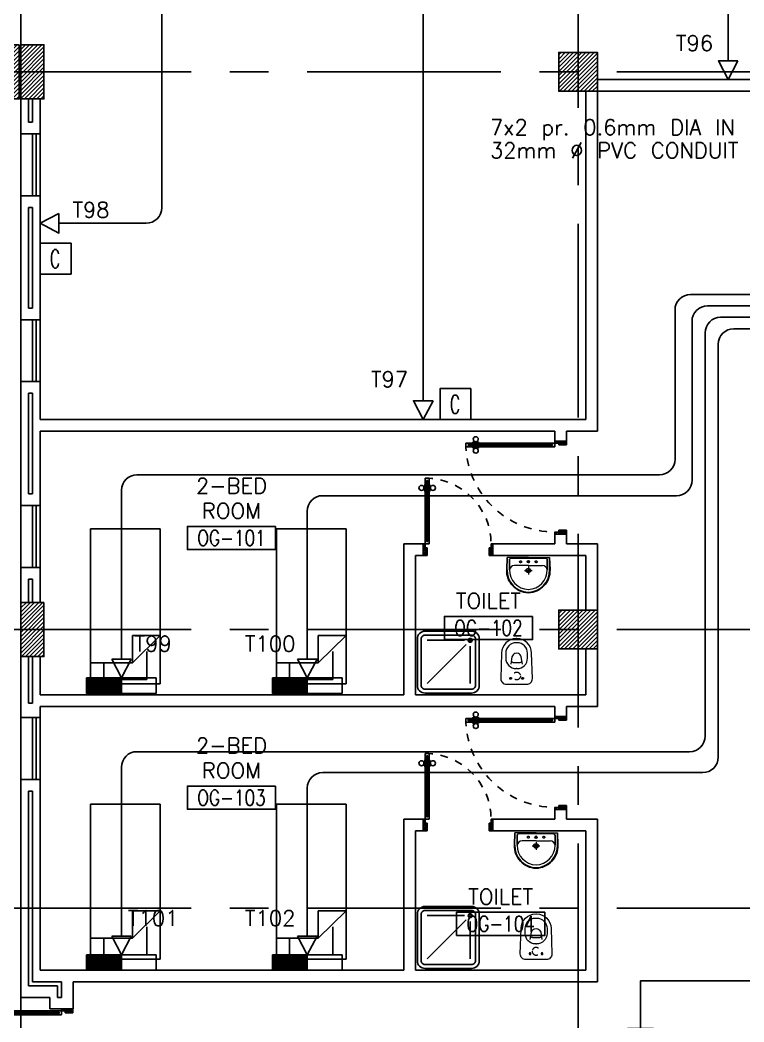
# Model space of a CAD drawing. Extents: x -0.7 to 93.2, y -1.5 to 78.
# Drawn here: x 50.27 to 59.62, y 14.73 to 27.67 of the extents above; entities that cross this region are included whole.
import ezdxf
from ezdxf.enums import TextEntityAlignment as Align

# ---------------------------------------------------------------- set-up
doc = ezdxf.new("R2010")
doc.units = 0
doc.header["$MEASUREMENT"] = 0
for name, pattern in [('CENTERX2', [4, 2.5, -0.5, 0.5, -0.5]), ('DASHED', [0.75, 0.5, -0.25]), ('HIDDEN', [0.375, 0.25, -0.125]), ('HIDDEN2', [0.1875, 0.125, -0.0625])]:
    doc.linetypes.add(name, pattern=pattern)
doc.layers.get('0').update_dxf_attribs({"color": 11, "linetype": 'CONTINUOUS'})
for name, color, linetype in [('AXES', 11, 'CENTERX2'), ('COL', 11, 'CONTINUOUS'), ('DOOR', 11, 'CONTINUOUS'), ('E-CO', 6, 'CONTINUOUS'), ('E-TEL', 4, 'CONTINUOUS'), ('E-TEXT', 2, 'CONTINUOUS'), ('E-WIRE', 4, 'CONTINUOUS'), ('FIX', 11, 'CONTINUOUS'), ('FUR', 11, 'CONTINUOUS'), ('HAT', 11, 'CONTINUOUS'), ('INSUL', 11, 'CONTINUOUS'), ('RM-BOX', 11, 'CONTINUOUS'), ('RM-NAME', 11, 'CONTINUOUS'), ('RM-NO', 11, 'CONTINUOUS'), ('WALL', 11, 'CONTINUOUS'), ('WIN', 11, 'CONTINUOUS')]:
    doc.layers.add(name, color=color, linetype=linetype)
doc.styles.add('ROMANS', font='ROMANS.shx', dxfattribs={"width": 0.6})
doc.styles.get("Standard").update_dxf_attribs({"font": 'TXT.shx'})

# ---------------------------------------------------------------- blocks, each defined once
blk = doc.blocks.new('*X41')
at = {"color": 0}
for p, q in [((227929, 132681), (228397, 133150)), ((227929, 132734), (228344, 133150)), ((227929, 132787), (228291, 133150)), ((227929, 132840), (228238, 133150)), ((227929, 132893), (228185, 133150)), ((227929, 132946), (228132, 133150)), ((227929, 132999), (228079, 133150)), ((227929, 133053), (228026, 133150)), ((227929, 133106), (227973, 133150)), ((227950, 132650), (228429, 133128)), ((228003, 132650), (228429, 133075)), ((228056, 132650), (228429, 133022)), ((228109, 132650), (228429, 132969)), ((228162, 132650), (228429, 132916)), ((228215, 132650), (228429, 132863)), ((228268, 132650), (228429, 132810)), ((228321, 132650), (228429, 132757)), ((228374, 132650), (228429, 132704))]:
    blk.add_line(p, q, dxfattribs=at)
blk = doc.blocks.new('COL50')
at = {"layer": 'COL'}
blk.add_lwpolyline([(-250, 250), (-250, -250), (250, -250), (250, 250)], close=True, dxfattribs=at)
blk = doc.blocks.new('*X37')
at = {"color": 0}
for p, q in [((227929, 139894), (228385, 140350)), ((227929, 139947), (228331, 140350)), ((227929, 140000), (228278, 140350)), ((227929, 140053), (228225, 140350)), ((227929, 140106), (228172, 140350)), ((227929, 140159), (228119, 140350)), ((227929, 140212), (228066, 140350)), ((227929, 140265), (228013, 140350)), ((227929, 140318), (227960, 140350)), ((227938, 139850), (228429, 140341)), ((227991, 139850), (228429, 140288)), ((228044, 139850), (228429, 140235)), ((228097, 139850), (228429, 140182)), ((228150, 139850), (228429, 140129)), ((228203, 139850), (228429, 140076)), ((228256, 139850), (228429, 140023)), ((228309, 139850), (228429, 139969)), ((228362, 139850), (228429, 139916)), ((228415, 139850), (228429, 139863))]:
    blk.add_line(p, q, dxfattribs=at)
blk = doc.blocks.new('DOOR100')
at = {"layer": 'DOOR', "color": 0, "linetype": 'ByBlock'}
for p, q in [((-25, 1300), (-75, 1300)), ((-75, 1300), (-25, 1300)), ((-75, 1250), (-75, 1300)), ((-25, 1250), (-25, 1300)), ((-82, 1205), (-91, 1205)), ((-91, 1205), (-91, 1140)), ((-75, 1218), (-82, 1218)), ((-82, 1128), (-82, 1218)), ((-82, 1205), (-82, 1140)), ((-58, 1250), (-75, 1250)), ((-42, 1270), (-58, 1270)), ((-58, 1250), (-58, 1270)), ((-42, 1250), (-42, 1270)), ((-25, 1250), (-42, 1250)), ((-25, 1218), (-18, 1218)), ((-18, 1128), (-18, 1218)), ((-18, 1205), (-9, 1205)), ((-18, 1205), (-18, 1140)), ((-9, 1205), (-9, 1140)), ((-82, 1140), (-91, 1140)), ((-75, 1128), (-82, 1128)), ((-25, 1128), (-18, 1128)), ((-18, 1140), (-9, 1140)), ((-1200, 0), (-1200, 150)), ((-1200, 150), (-1175, 150)), ((-1200, 150), (-1200, 0)), ((-1175, 150), (-1175, 100)), ((-75, 200), (-58, 200)), ((-75, 150), (-75, 200)), ((-75, 150), (-25, 150)), ((-58, 200), (-58, 180)), ((-58, 180), (-42, 180)), ((-42, 200), (-25, 200)), ((-42, 180), (-42, 200)), ((-25, 200), (-25, 150)), ((0, 150), (-25, 150)), ((-25, 150), (-25, 100)), ((0, 150), (0, 0)), ((-1150, 0), (-1200, 0)), ((-1175, 100), (-1150, 100)), ((-1150, 100), (-1150, 0)), ((-50, 100), (-50, 0)), ((-25, 100), (-50, 100)), ((-50, 0), (0, 0))]:
    blk.add_line(p, q, dxfattribs=at)
at = {"layer": 'DOOR', "linetype": 'ByBlock'}
for p, q in [((-75, 1250), (-75, 200)), ((-58, 200), (-58, 1250)), ((-42, 200), (-42, 1250)), ((-25, 200), (-25, 1250)), ((0, 0), (0, 150))]:
    blk.add_line(p, q, dxfattribs=at)
at = {"layer": 'DOOR', "color": 9, "linetype": 'ByBlock'}
for p, q in [((-1150, 0), (-1200, 114)), ((-1150, 0), (-1200, 40)), ((-1150, 0), (-1163, 100)), ((-50, 0), (0, 114)), ((-50, 0), (-37, 100)), ((-50, 0), (0, 40))]:
    blk.add_line(p, q, dxfattribs=at)
at = {"layer": 'DOOR', "color": 0, "linetype": 'ByBlock'}
for centre in [(-124, 1173), (24, 1173)]:
    blk.add_circle(centre, 32.4, dxfattribs=at)
at = {"layer": 'DOOR', "linetype": 'HIDDEN', "ltscale": 0.5}
blk.add_arc((-25, 150), 1150, 90, 180.0001, dxfattribs=at)
at = {"layer": 'DOOR', "color": 9, "linetype": 'ByBlock'}
for centre, radius, start, end in [((-1150, 0), 154, 103.7142, 108.8947), ((-1150, 0), 134, 100.72, 111.8402), ((-50, 0), 134, 68.1598, 79.28), ((-50, 0), 154, 71.1053, 76.2858), ((-1150, 0), 94.4, 90, 121.9818), ((-1150, 0), 74.4, 90, 132.2236), ((-1150, 0), 54.4, 90, 156.7926), ((-1150, 0), 34.4, 90, 180), ((-1150, 0), 14.4, 90, 180), ((-50, 0), 94.4, 58.0182, 90), ((-50, 0), 74.4, 47.7764, 90), ((-50, 0), 54.4, 23.2074, 90), ((-50, 0), 34.4, 0, 90), ((-50, 0), 14.4, 0, 90), ((-50, 0), 114, 64.0838, 77.3774)]:
    blk.add_arc(centre, radius, start, end, dxfattribs=at)
blk = doc.blocks.new('DOOR90')
at = {"layer": 'DOOR', "color": 0, "linetype": 'ByBlock'}
for p, q in [((-150, 0), (-150, -25)), ((-150, 0), (0, 0)), ((0, -50), (0, 0)), ((-1000, -25), (-1000, -75)), ((-1000, -75), (-1000, -25)), ((-950, -25), (-1000, -25)), ((-950, -75), (-1000, -75)), ((-970, -42), (-970, -58)), ((-950, -42), (-970, -42)), ((-950, -58), (-970, -58)), ((-950, -25), (-950, -42)), ((-950, -58), (-950, -75)), ((-918, -25), (-918, -18)), ((-828, -18), (-918, -18)), ((-918, -75), (-918, -82)), ((-828, -82), (-918, -82)), ((-905, -18), (-905, -9)), ((-905, -9), (-840, -9)), ((-905, -18), (-840, -18)), ((-905, -82), (-905, -91)), ((-905, -82), (-840, -82)), ((-905, -91), (-840, -91)), ((-840, -18), (-840, -9)), ((-840, -82), (-840, -91)), ((-828, -25), (-828, -18)), ((-828, -75), (-828, -82)), ((-200, -42), (-200, -25)), ((-200, -25), (-150, -25)), ((-180, -42), (-200, -42)), ((-200, -75), (-200, -58)), ((-200, -58), (-180, -58)), ((-150, -75), (-200, -75)), ((-180, -58), (-180, -42)), ((-150, -75), (-150, -25)), ((-150, -25), (-100, -25)), ((-100, -25), (-100, -50)), ((-100, -50), (0, -50)), ((-150, -900), (-150, -875)), ((-150, -875), (-100, -875)), ((0, -900), (-150, -900)), ((-150, -900), (0, -900)), ((-100, -850), (0, -850)), ((-100, -875), (-100, -850)), ((0, -850), (0, -900))]:
    blk.add_line(p, q, dxfattribs=at)
at = {"layer": 'DOOR', "color": 9, "linetype": 'ByBlock'}
for p, q in [((0, -50), (-114, 0)), ((0, -50), (-40, 0)), ((0, -50), (-100, -37)), ((0, -850), (-114, -900)), ((0, -850), (-100, -863)), ((0, -850), (-40, -900))]:
    blk.add_line(p, q, dxfattribs=at)
at = {"layer": 'DOOR', "linetype": 'ByBlock'}
for p, q in [((-200, -25), (-950, -25)), ((-200, -42), (-950, -42)), ((-200, -58), (-950, -58)), ((-950, -75), (-200, -75))]:
    blk.add_line(p, q, dxfattribs=at)
at = {"layer": 'DOOR', "color": 0, "linetype": 'ByBlock'}
for centre in [(-873, 24), (-873, -124)]:
    blk.add_circle(centre, 32.4, dxfattribs=at)
at = {"layer": 'DOOR', "color": 9, "linetype": 'ByBlock'}
for centre, radius, start, end in [((0, -50), 154, 161.1053, 166.2858), ((0, -50), 134, 158.1598, 169.28), ((0, -50), 94.4, 148.0182, 180), ((0, -50), 74.4, 137.7764, 180), ((0, -50), 114, 154.0838, 167.3774), ((0, -50), 54.4, 113.2074, 180), ((0, -50), 34.4, 90, 180), ((0, -50), 14.4, 90, 180), ((0, -850), 154, 193.7142, 198.8947), ((0, -850), 134, 190.72, 201.8402), ((0, -850), 94.4, 180, 211.9818), ((0, -850), 74.4, 180, 222.2236), ((0, -850), 54.4, 180, 246.7926), ((0, -850), 34.4, 180, 270), ((0, -850), 14.4, 180, 270)]:
    blk.add_arc(centre, radius, start, end, dxfattribs=at)
at = {"layer": 'DOOR', "linetype": 'HIDDEN', "ltscale": 0.5}
blk.add_arc((-150, -25), 850, 180, 270, dxfattribs=at)
blk = doc.blocks.new('RM1')
at = {"layer": 'RM-BOX'}
blk.add_lwpolyline([(570, -200), (-570, -200), (-570, -500), (570, -500)], close=True, dxfattribs=at)
at = {"layer": 'RM-NAME', "style": 'ROMANS'}
for tag, p in [('ROOMNAME1', (0, 324)), ('ROOMNAME2', (0, 0))]:
    blk.add_attdef(tag, text='', height=200, dxfattribs=at).set_placement(p, align=Align.MIDDLE)
at = {"layer": 'RM-NO', "style": 'ROMANS', "width": 0.8}
blk.add_attdef('ROOMNO', text='', height=200, dxfattribs=at).set_placement((0, -350), align=Align.MIDDLE)
blk = doc.blocks.new('C11')
at = {"layer": 'HAT'}
h = blk.add_hatch(dxfattribs=at)
h.set_pattern_fill('ANSI31', color=256, scale=300, style=0)
h.set_pattern_definition([(45, (-248556.182, -75061.005), (-26.5165043, 26.5165043), [])])
h.paths.add_polyline_path([(300, 700), (0, 700), (0, 350), (300, 350)])
h.paths.add_polyline_path([(300, 350), (0, 350), (0, 0), (300, 0)])
at = {"layer": 'COL'}
blk.add_lwpolyline([(300, 700), (300, 0), (0, 0), (0, 700)], close=True, dxfattribs=at)
blk = doc.blocks.new('C11D')
at = {"layer": 'COL', "linetype": 'ByBlock'}
for p in [(-320, 0), (0, 0)]:
    blk.add_blockref('C11', p, dxfattribs=at)
blk = doc.blocks.new('A$C272A55A0')
at = {"layer": 'DOOR', "color": 0, "linetype": 'ByBlock'}
for p, q in [((0, 900), (0, 1050)), ((50, 1050), (0, 1050)), ((50, 950), (50, 1050)), ((1750, 950), (1750, 1050)), ((1750, 1050), (1800, 1050)), ((1800, 1050), (1800, 900)), ((25, 950), (50, 950)), ((25, 900), (25, 950)), ((1775, 950), (1750, 950)), ((1775, 900), (1775, 950)), ((0, 900), (25, 900)), ((75, 900), (25, 900)), ((25, 850), (25, 900)), ((42, 850), (25, 850)), ((58, 870), (42, 870)), ((42, 870), (42, 850)), ((58, 850), (58, 870)), ((75, 850), (58, 850)), ((75, 900), (75, 850)), ((1725, 900), (1775, 900)), ((1725, 900), (1725, 850)), ((1725, 850), (1742, 850)), ((1742, 870), (1758, 870)), ((1742, 850), (1742, 870)), ((1758, 870), (1758, 850)), ((1758, 850), (1775, 850)), ((1800, 900), (1775, 900)), ((1775, 850), (1775, 900)), ((1718, 160), (1709, 160)), ((1709, 95), (1709, 160)), ((1725, 173), (1718, 173)), ((1718, 173), (1718, 83)), ((1718, 95), (1718, 160)), ((1775, 173), (1782, 173)), ((1782, 173), (1782, 83)), ((1782, 160), (1791, 160)), ((1782, 95), (1782, 160)), ((1791, 95), (1791, 160)), ((25, 50), (42, 50)), ((25, 50), (25, 0)), ((25, 0), (75, 0)), ((75, 0), (25, 0)), ((42, 50), (42, 30)), ((42, 30), (58, 30)), ((58, 50), (75, 50)), ((58, 50), (58, 30)), ((75, 50), (75, 0)), ((1718, 95), (1709, 95)), ((1725, 83), (1718, 83)), ((1742, 50), (1725, 50)), ((1725, 50), (1725, 0)), ((1775, 0), (1725, 0)), ((1725, 0), (1775, 0)), ((1742, 50), (1742, 30)), ((1758, 30), (1742, 30)), ((1775, 50), (1758, 50)), ((1758, 50), (1758, 30)), ((1775, 83), (1782, 83)), ((1775, 50), (1775, 0)), ((1782, 95), (1791, 95))]:
    blk.add_line(p, q, dxfattribs=at)
at = {"layer": 'DOOR', "color": 9, "linetype": 'ByBlock'}
for p, q in [((50, 1050), (0, 1010)), ((50, 1050), (0, 937)), ((50, 1050), (37, 950)), ((1750, 1050), (1800, 1010)), ((1750, 1050), (1800, 937)), ((1750, 1050), (1763, 950))]:
    blk.add_line(p, q, dxfattribs=at)
at = {"layer": 'DOOR', "linetype": 'ByBlock'}
for p, q in [((25, 850), (25, 50)), ((42, 850), (42, 50)), ((58, 850), (58, 50)), ((75, 50), (75, 850)), ((1725, 50), (1725, 850)), ((1742, 850), (1742, 50)), ((1758, 850), (1758, 50)), ((1775, 850), (1775, 50))]:
    blk.add_line(p, q, dxfattribs=at)
at = {"layer": 'DOOR', "color": 0, "linetype": 'ByBlock'}
for centre in [(1676, 128), (1824, 128)]:
    blk.add_circle(centre, 32.4, dxfattribs=at)
at = {"layer": 'DOOR', "color": 9, "linetype": 'ByBlock'}
for centre, radius, start, end in [((50, 1050), 34.4, 180, 270), ((50, 1050), 14.4, 180, 270), ((1750, 1050), 14.4, 270, 0), ((1750, 1050), 34.4, 270, 0), ((50, 1050), 54.4, 203.2074, 270), ((50, 1050), 74.4, 227.7764, 270), ((50, 1050), 94.4, 238.0182, 270), ((50, 1050), 114, 244.0838, 257.3774), ((50, 1050), 134, 248.1598, 259.28), ((1750, 1050), 54.4, 270, 336.7926), ((1750, 1050), 74.4, 270, 312.2236), ((1750, 1050), 94.4, 270, 301.9818), ((1750, 1050), 114, 282.6226, 295.9162), ((1750, 1050), 134, 280.72, 291.8402), ((50, 1050), 154, 251.1053, 256.2858), ((1750, 1050), 154, 283.7142, 288.8947)]:
    blk.add_arc(centre, radius, start, end, dxfattribs=at)
at = {"layer": 'DOOR', "linetype": 'HIDDEN', "ltscale": 0.5}
for centre, start, end in [((50, 851), 268.3174, 3.2965), ((1750, 851), 176.7035, 271.6826)]:
    blk.add_arc(centre, 851, start, end, dxfattribs=at)
at = {"layer": 'WALL', "linetype": 'ByBlock'}
blk.add_line((1800, 900), (1800, 1050), dxfattribs=at)
blk = doc.blocks.new('LAV1')
at = {"layer": 'FIX', "linetype": 'DASHED', "lineweight": 20, "ltscale": 0.05}
for p, q in [((0, 170), (0, 270)), ((0, 170), (0, 270)), ((50, 220), (-50, 220))]:
    blk.add_line(p, q, dxfattribs=at)
at = {"layer": 'FIX', "linetype": 'ByBlock', "ltscale": 0.3}
for p, q in [((-280, 210), (-275, 50)), ((-245, 210), (-245, 85)), ((245, 210), (245, 85)), ((280, 210), (275, 50)), ((0, 60), (-220, 60)), ((0, 60), (220, 60))]:
    blk.add_line(p, q, dxfattribs=at)
at = {"layer": 'FIX', "linetype": 'Continuous', "lineweight": 20}
for p, q in [((-275, 210), (-275, 50)), ((0, 155), (-181, 155)), ((0, 155), (181, 155)), ((275, 210), (275, 50)), ((0, 50), (-275, 50)), ((0, 50), (-252, 50)), ((0, 50), (252, 50)), ((0, 50), (275, 50))]:
    blk.add_line(p, q, dxfattribs=at)
at = {"layer": 'FIX', "lineweight": 20}
for p, q in [((16, 107), (-15, 107)), ((0, 92), (0, 123))]:
    blk.add_line(p, q, dxfattribs=at)
for centre, radius in [((0, 220), 29.5), ((0, 220), 22.5), ((0, 107), 15.5)]:
    blk.add_circle(centre, radius, dxfattribs=at)
at = {"layer": 'FIX', "linetype": 'HIDDEN', "lineweight": 20, "ltscale": 0.05}
for centre in [(-100, 107), (100, 107)]:
    blk.add_circle(centre, 12.4, dxfattribs=at)
at = {"layer": 'FIX', "linetype": 'ByBlock', "ltscale": 0.3}
for centre, radius, start, end in [((7, 220), 287, 91.3776, 182.0064), ((-7, 220), 287, 357.9936, 88.6224), ((-220, 85), 24.9, 179.7021, 269.9486), ((220, 85), 24.9, 270.0514, 0.2979)]:
    blk.add_arc(centre, radius, start, end, dxfattribs=at)
at = {"layer": 'FIX', "linetype": 'Continuous', "lineweight": 20}
for centre, radius, start, end in [((8, 217), 283, 91.6988, 181.351), ((8, 212), 253, 91.7328, 180.4884), ((-8, 217), 283, 358.649, 88.3012), ((-8, 212), 253, 359.5116, 88.2672), ((-179, 222), 66.9, 190.2006, 268.0786), ((179, 222), 66.9, 271.9214, 349.7994)]:
    blk.add_arc(centre, radius, start, end, dxfattribs=at)
blk = doc.blocks.new('SHR1')
at = {"layer": 'FIX'}
for p, q in [((-196, 196), (-700, 700)), ((-143, 218), (-143, 700)), ((-218, 143), (-700, 143))]:
    blk.add_line(p, q, dxfattribs=at)
for points in [[(-825, 125), (-825, 725, -0.414214), (-725, 825), (-125, 825, -0.414214), (-25, 725), (-25, 125, -0.414214), (-125, 25), (-725, 25, -0.414214)], [(-775, 125), (-775, 725, -0.414214), (-725, 775), (-125, 775, -0.414214), (-75, 725), (-75, 125, -0.414214), (-125, 75), (-725, 75, -0.414214)]]:
    blk.add_lwpolyline(points, format="xyb", close=True, dxfattribs=at)
for radius in [25, 15]:
    blk.add_circle((-143, 143), radius, dxfattribs=at)
blk = doc.blocks.new('WC1')
at = {"layer": 'FIX', "lineweight": 20}
for p, q in [((-210, 204), (-538, 194)), ((-475, 141), (-538, 141)), ((-727, 5), (-727, -5)), ((-674, 5), (-674, -5)), ((-534, 24), (-540, 0)), ((-540, 0), (-534, -24)), ((-395, 76), (-490, 60)), ((-339, 5), (-339, -5)), ((-490, -60), (-395, -76)), ((-538, -141), (-475, -141)), ((-538, -194), (-210, -204))]:
    blk.add_line(p, q, dxfattribs=at)
at = {"layer": 'FIX', "linetype": 'Continuous', "lineweight": 20}
blk.add_line((-420, -47), (-420, 45), dxfattribs=at)
at = {"layer": 'FIX', "lineweight": 20}
blk.add_lwpolyline([(-213, -204), (-210, -204, 0.414214), (-137, -131), (-137, 0), (-137, 131, 0.414214), (-210, 204)], format="xyb", dxfattribs=at)
at = {"layer": 'FIX', "linetype": 'HIDDEN2', "lineweight": 20, "ltscale": 0.3}
blk.add_circle((-245, 0), 49.8, dxfattribs=at)
at = {"layer": 'FIX', "linetype": 'HIDDEN', "lineweight": 20, "ltscale": 0.05}
for centre in [(-213, 78), (-213, -77)]:
    blk.add_circle(centre, 11.6, dxfattribs=at)
at = {"layer": 'FIX', "lineweight": 20}
for centre, radius, start, end in [((-538, 5), 189, 90, 180), ((-538, 5), 136, 90, 180), ((-475, 5), 136, 360, 90), ((-473, -7), 68.2, 128.9242, 152.8468), ((-464, -18), 82, 108.496, 128.9242), ((-538, -5), 189, 180, 270), ((-538, -5), 136, 180, 270), ((-473, 7), 68.2, 207.1532, 231.0758), ((-464, 18), 82, 231.0758, 251.504), ((-475, -5), 136, 270, 0)]:
    blk.add_arc(centre, radius, start, end, dxfattribs=at)
at = {"layer": 'FIX', "linetype": 'Continuous', "lineweight": 20}
for centre, start, end in [((-443, 46), 357.6662, 91.6121), ((-442, -46), 268.3879, 2.3338)]:
    blk.add_arc(centre, 22.3, start, end, dxfattribs=at)

msp = doc.modelspace()

# ---------------------------------------------------------------- linework, layer by layer
at = {"layer": 'AXES'}
for p, q in [((57.4824, -1.4643), (57.4824, 77.3484)), ((50.2824, -1.4643), (50.2824, 76.9984)), ((92.4824, 27), (40.3924, 27)), ((92.4824, 19.8), (40.3924, 19.8)), ((92.4824, 16.2), (40.3924, 16.2))]:
    msp.add_line(p, q, dxfattribs=at)
at = {"layer": 'E-CO', "color": 4}
for points in [[(50.9324, 24.7891), (50.5324, 24.7891), (50.5324, 24.3891), (50.9324, 24.3891)], [(56.0981, 22.91), (55.6981, 22.91), (55.6981, 22.51), (56.0981, 22.51)]]:
    msp.add_lwpolyline(points, close=True, dxfattribs=at)
at = {"layer": 'E-TEL'}
for p, q in [((51.7098, 19.4165), (51.4572, 19.4165)), ((51.4572, 19.4165), (51.5835, 19.1744)), ((51.5835, 19.1744), (51.7098, 19.4165)), ((54.1098, 19.4165), (53.8572, 19.4165)), ((53.8572, 19.4165), (53.9835, 19.1744)), ((53.9835, 19.1744), (54.1098, 19.4165)), ((52.0324, 19.1744), (51.1324, 19.1744)), ((52.0324, 18.975), (52.0324, 19.1744)), ((54.4324, 19.1744), (53.5324, 19.1744)), ((54.4324, 18.975), (54.4324, 19.1744)), ((51.1324, 18.975), (52.0324, 18.975)), ((53.5324, 18.975), (54.4324, 18.975)), ((51.7098, 15.8415), (51.4572, 15.8415)), ((51.4572, 15.8415), (51.5835, 15.5994)), ((51.5835, 15.5994), (51.7098, 15.8415)), ((54.1098, 15.8415), (53.8572, 15.8415)), ((53.8572, 15.8415), (53.9835, 15.5994)), ((53.9835, 15.5994), (54.1098, 15.8415)), ((52.0324, 15.5994), (51.1324, 15.5994)), ((52.0324, 15.4), (52.0324, 15.5994)), ((54.4324, 15.5994), (53.5324, 15.5994)), ((54.4324, 15.4), (54.4324, 15.5994)), ((51.1324, 15.4), (52.0324, 15.4)), ((53.5324, 15.4), (54.4324, 15.4))]:
    msp.add_line(p, q, dxfattribs=at)
at = {"layer": 'E-TEL', "color": 4}
for p, q in [((51.1324, 18.975), (51.1324, 19.1744)), ((51.5835, 18.975), (51.5835, 19.1744)), ((53.5324, 18.975), (53.5324, 19.1744)), ((53.9835, 18.975), (53.9835, 19.1744)), ((51.1324, 15.4), (51.1324, 15.5994)), ((51.5835, 15.4), (51.5835, 15.5994)), ((53.5324, 15.4), (53.5324, 15.5994)), ((53.9835, 15.4), (53.9835, 15.5994))]:
    msp.add_line(p, q, dxfattribs=at)
at = {"layer": 'E-TEL', "color": 8}
for p, q in [((51.1324, 19.1721), (51.1372, 19.1744)), ((51.1324, 19.1583), (51.1668, 19.1744)), ((51.1324, 19.1445), (51.1964, 19.1744)), ((51.1324, 19.1307), (51.226, 19.1744)), ((51.1324, 19.1169), (51.2556, 19.1744)), ((51.1324, 19.1031), (51.2851, 19.1744)), ((51.1324, 19.0893), (51.3147, 19.1744)), ((51.1324, 19.0755), (51.3443, 19.1744)), ((51.1324, 19.0617), (51.3739, 19.1744)), ((51.1324, 19.0479), (51.4034, 19.1744)), ((51.1324, 19.0342), (51.433, 19.1744)), ((51.1324, 19.0204), (51.4626, 19.1744)), ((51.1324, 19.0066), (51.4922, 19.1744)), ((51.1324, 18.9928), (51.5218, 19.1744)), ((51.1324, 18.979), (51.5513, 19.1744)), ((51.1534, 18.975), (51.5809, 19.1744)), ((51.183, 18.975), (51.5835, 19.1618)), ((51.2125, 18.975), (51.5835, 19.148)), ((53.5324, 19.1721), (53.5372, 19.1744)), ((53.5324, 19.1583), (53.5668, 19.1744)), ((53.5324, 19.1445), (53.5964, 19.1744)), ((53.5324, 19.1307), (53.626, 19.1744)), ((53.5324, 19.1169), (53.6556, 19.1744)), ((53.5324, 19.1031), (53.6851, 19.1744)), ((53.5324, 19.0893), (53.7147, 19.1744)), ((53.5324, 19.0755), (53.7443, 19.1744)), ((53.5324, 19.0617), (53.7739, 19.1744)), ((53.5324, 19.0479), (53.8034, 19.1744)), ((53.5324, 19.0342), (53.833, 19.1744)), ((53.5324, 19.0204), (53.8626, 19.1744)), ((53.5324, 19.0066), (53.8922, 19.1744)), ((53.5324, 18.9928), (53.9218, 19.1744)), ((53.5324, 18.979), (53.9513, 19.1744)), ((53.5534, 18.975), (53.9809, 19.1744)), ((53.583, 18.975), (53.9835, 19.1618)), ((53.6125, 18.975), (53.9835, 19.148)), ((51.2421, 18.975), (51.5835, 19.1342)), ((51.2717, 18.975), (51.5835, 19.1204)), ((51.3013, 18.975), (51.5835, 19.1066)), ((51.3309, 18.975), (51.5835, 19.0928)), ((51.3604, 18.975), (51.5835, 19.079)), ((51.39, 18.975), (51.5835, 19.0652)), ((51.4196, 18.975), (51.5835, 19.0514)), ((51.4492, 18.975), (51.5835, 19.0376)), ((51.4787, 18.975), (51.5835, 19.0238)), ((53.6421, 18.975), (53.9835, 19.1342)), ((53.6717, 18.975), (53.9835, 19.1204)), ((53.7013, 18.975), (53.9835, 19.1066)), ((53.7309, 18.975), (53.9835, 19.0928)), ((53.7604, 18.975), (53.9835, 19.079)), ((53.79, 18.975), (53.9835, 19.0652)), ((53.8196, 18.975), (53.9835, 19.0514)), ((53.8492, 18.975), (53.9835, 19.0376)), ((53.8787, 18.975), (53.9835, 19.0238)), ((51.5083, 18.975), (51.5835, 19.0101)), ((51.5379, 18.975), (51.5835, 18.9963)), ((51.5675, 18.975), (51.5835, 18.9825)), ((53.9083, 18.975), (53.9835, 19.0101)), ((53.9379, 18.975), (53.9835, 18.9963)), ((53.9675, 18.975), (53.9835, 18.9825)), ((51.1324, 15.5971), (51.1372, 15.5994)), ((51.1324, 15.5833), (51.1668, 15.5994)), ((51.1324, 15.5695), (51.1964, 15.5994)), ((51.1324, 15.5557), (51.226, 15.5994)), ((51.1324, 15.5419), (51.2556, 15.5994)), ((51.1324, 15.5281), (51.2851, 15.5994)), ((51.1324, 15.5143), (51.3147, 15.5994)), ((51.1324, 15.5005), (51.3443, 15.5994)), ((51.1324, 15.4867), (51.3739, 15.5994)), ((51.1324, 15.4729), (51.4034, 15.5994)), ((51.1324, 15.4592), (51.433, 15.5994)), ((51.1324, 15.4454), (51.4626, 15.5994)), ((51.1324, 15.4316), (51.4922, 15.5994)), ((51.1324, 15.4178), (51.5218, 15.5994)), ((51.1324, 15.404), (51.5513, 15.5994)), ((51.1534, 15.4), (51.5809, 15.5994)), ((51.183, 15.4), (51.5835, 15.5868)), ((51.2125, 15.4), (51.5835, 15.573)), ((51.2421, 15.4), (51.5835, 15.5592)), ((51.2717, 15.4), (51.5835, 15.5454)), ((51.3013, 15.4), (51.5835, 15.5316)), ((53.5324, 15.5971), (53.5372, 15.5994)), ((53.5324, 15.5833), (53.5668, 15.5994)), ((53.5324, 15.5695), (53.5964, 15.5994)), ((53.5324, 15.5557), (53.626, 15.5994)), ((53.5324, 15.5419), (53.6556, 15.5994)), ((53.5324, 15.5281), (53.6851, 15.5994)), ((53.5324, 15.5143), (53.7147, 15.5994)), ((53.5324, 15.5005), (53.7443, 15.5994)), ((53.5324, 15.4867), (53.7739, 15.5994)), ((53.5324, 15.4729), (53.8034, 15.5994)), ((53.5324, 15.4592), (53.833, 15.5994)), ((53.5324, 15.4454), (53.8626, 15.5994)), ((53.5324, 15.4316), (53.8922, 15.5994)), ((53.5324, 15.4178), (53.9218, 15.5994)), ((53.5324, 15.404), (53.9513, 15.5994)), ((53.5534, 15.4), (53.9809, 15.5994)), ((53.583, 15.4), (53.9835, 15.5868)), ((53.6125, 15.4), (53.9835, 15.573)), ((53.6421, 15.4), (53.9835, 15.5592)), ((53.6717, 15.4), (53.9835, 15.5454)), ((53.7013, 15.4), (53.9835, 15.5316)), ((51.3309, 15.4), (51.5835, 15.5178)), ((51.3604, 15.4), (51.5835, 15.504)), ((51.39, 15.4), (51.5835, 15.4902)), ((51.4196, 15.4), (51.5835, 15.4764)), ((51.4492, 15.4), (51.5835, 15.4626)), ((51.4787, 15.4), (51.5835, 15.4488)), ((51.5083, 15.4), (51.5835, 15.4351)), ((51.5379, 15.4), (51.5835, 15.4213)), ((51.5675, 15.4), (51.5835, 15.4075)), ((53.7309, 15.4), (53.9835, 15.5178)), ((53.7604, 15.4), (53.9835, 15.504)), ((53.79, 15.4), (53.9835, 15.4902)), ((53.8196, 15.4), (53.9835, 15.4764)), ((53.8492, 15.4), (53.9835, 15.4626)), ((53.8787, 15.4), (53.9835, 15.4488)), ((53.9083, 15.4), (53.9835, 15.4351)), ((53.9379, 15.4), (53.9835, 15.4213)), ((53.9675, 15.4), (53.9835, 15.4075))]:
    msp.add_line(p, q, dxfattribs=at)
at = {"layer": 'E-TEL'}
for points in [[(59.5473, 27.1422), (59.2948, 27.1422), (59.4211, 26.9), (59.4211, 26.9)], [(50.7745, 25.171), (50.7745, 24.9184), (50.5324, 25.0447), (50.5324, 25.0447)], [(55.6079, 22.7522), (55.3553, 22.7522), (55.4816, 22.51), (55.4816, 22.51)]]:
    msp.add_lwpolyline(points, close=True, dxfattribs=at)
at = {"layer": 'E-TEXT', "color": 11}
msp.add_lwpolyline([(59.9897, 15.2653), (58.2899, 15.2653), (58.2899, 14.3331), (58.454, 14.3331), (58.454, 14.6461), (58.1185, 14.6461)], dxfattribs=at)
at = {"layer": 'E-WIRE', "linetype": 'ByBlock'}
for p, q in [((52.1026, 25.2447), (52.1026, 31.4532)), ((55.4816, 22.7522), (55.4816, 31.4532)), ((59.4211, 27.1422), (59.4211, 31.4532)), ((50.7745, 25.0447), (51.9026, 25.0447)), ((60.591, 23.9777), (59.1534, 23.9777)), ((58.7339, 23.9249), (58.7339, 21.9972)), ((58.9534, 23.7777), (58.9534, 21.7276)), ((59.1231, 18.4222), (59.1231, 23.6305)), ((59.2928, 18.1526), (59.2928, 23.4832)), ((51.7835, 21.7972), (58.5339, 21.7972)), ((51.5835, 19.4165), (51.5835, 21.5972)), ((54.1835, 21.5276), (58.7534, 21.5276)), ((53.9835, 19.4165), (53.9835, 21.3276)), ((51.7835, 18.2222), (58.9231, 18.2222)), ((51.5835, 15.8415), (51.5835, 18.0222)), ((54.1835, 17.9526), (59.0928, 17.9526)), ((53.9835, 15.8415), (53.9835, 17.7526))]:
    msp.add_line(p, q, dxfattribs=at)
at = {"layer": 'E-WIRE'}
for p, q in [((60.591, 24.1249), (58.9339, 24.1249)), ((60.591, 23.8305), (59.3231, 23.8305)), ((60.591, 23.6832), (59.4928, 23.6832))]:
    msp.add_line(p, q, dxfattribs=at)
at = {"layer": 'E-WIRE', "linetype": 'ByBlock'}
for centre, start, end in [((51.9026, 25.2447), 270, 0), ((58.9339, 23.9249), 90, 180), ((59.1534, 23.7777), 90, 180), ((59.3231, 23.6305), 90, 180), ((59.4928, 23.4832), 90, 180), ((58.5339, 21.9972), 270, 0), ((51.7835, 21.5972), 90, 180), ((58.7534, 21.7276), 270, 0), ((54.1835, 21.3276), 90, 180), ((58.9231, 18.4222), 270, 0), ((51.7835, 18.0222), 90, 180), ((59.0928, 18.1526), 270, 0), ((54.1835, 17.7526), 90, 180)]:
    msp.add_arc(centre, 0.2, start, end, dxfattribs=at)
at = {"layer": 'FUR'}
for p, q in [((52.085, 21.0987), (51.185, 21.0987)), ((51.185, 21.0987), (51.185, 19.0987)), ((52.085, 19.0987), (52.085, 21.0987)), ((54.4838, 21.0987), (53.5838, 21.0987)), ((53.5838, 21.0987), (53.5838, 19.0987)), ((54.4838, 19.0987), (54.4838, 21.0987)), ((51.7238, 19.3703), (51.7238, 19.7237)), ((52.085, 19.7237), (51.7238, 19.7237)), ((51.7238, 19.3703), (52.085, 19.7237)), ((54.1226, 19.3703), (54.1226, 19.7237)), ((54.4838, 19.7237), (54.1226, 19.7237)), ((54.1226, 19.3703), (54.4838, 19.7237)), ((51.9128, 19.1541), (51.9128, 19.5138)), ((54.3116, 19.1541), (54.3116, 19.5138)), ((51.185, 19.3703), (51.7238, 19.3703)), ((51.3549, 19.3703), (51.3549, 19.1541)), ((53.5838, 19.3703), (54.1226, 19.3703)), ((53.7537, 19.3703), (53.7537, 19.1541)), ((51.3549, 19.1541), (51.9128, 19.1541)), ((53.7537, 19.1541), (54.3116, 19.1541)), ((51.185, 19.0987), (52.085, 19.0987)), ((53.5838, 19.0987), (54.4838, 19.0987)), ((52.085, 17.5437), (51.185, 17.5437)), ((51.185, 17.5437), (51.185, 15.5437)), ((52.085, 15.5437), (52.085, 17.5437)), ((54.4838, 17.5437), (53.5838, 17.5437)), ((53.5838, 17.5437), (53.5838, 15.5437)), ((54.4838, 15.5437), (54.4838, 17.5437)), ((51.7238, 15.8153), (51.7238, 16.1687)), ((52.085, 16.1687), (51.7238, 16.1687)), ((51.7238, 15.8153), (52.085, 16.1687)), ((54.1226, 15.8153), (54.1226, 16.1687)), ((54.4838, 16.1687), (54.1226, 16.1687)), ((54.1226, 15.8153), (54.4838, 16.1687)), ((51.9128, 15.5991), (51.9128, 15.9588)), ((54.3116, 15.5991), (54.3116, 15.9588)), ((51.185, 15.8153), (51.7238, 15.8153)), ((51.3549, 15.8153), (51.3549, 15.5991)), ((53.5838, 15.8153), (54.1226, 15.8153)), ((53.7537, 15.8153), (53.7537, 15.5991)), ((51.185, 15.5437), (52.085, 15.5437)), ((51.3549, 15.5991), (51.9128, 15.5991)), ((53.5838, 15.5437), (54.4838, 15.5437)), ((53.7537, 15.5991), (54.3116, 15.5991))]:
    msp.add_line(p, q, dxfattribs=at)
at = {"layer": 'INSUL'}
for p, q in [((50.3824, 26.35), (50.3824, 26.65)), ((50.4324, 26.35), (50.4324, 26.65)), ((50.3824, 26.35), (50.4324, 26.35)), ((50.3824, 25.25), (50.3824, 23.95)), ((50.3824, 25.25), (50.4324, 25.25)), ((50.4324, 25.25), (50.4324, 23.95)), ((50.3824, 23.95), (50.4324, 23.95)), ((50.3824, 21.55), (50.3824, 22.85)), ((50.3824, 22.85), (50.4324, 22.85)), ((50.4324, 21.55), (50.4324, 22.85)), ((50.3824, 21.55), (50.4324, 21.55)), ((50.3824, 20.45), (50.4324, 20.45)), ((50.3824, 20.15), (50.3824, 20.45)), ((50.4324, 20.15), (50.4324, 20.45)), ((50.3824, 19.45), (50.3824, 18.85)), ((50.4324, 19.45), (50.4324, 18.85)), ((50.3824, 18.85), (50.4324, 18.85)), ((50.3824, 17.7125), (50.4324, 17.7125)), ((50.3824, 17.7125), (50.3824, 15.2)), ((50.4324, 17.7125), (50.4324, 15.25)), ((50.7574, 15.2), (50.3824, 15.2)), ((50.8074, 15.25), (50.4324, 15.25)), ((50.7574, 15.05), (50.7574, 15.2)), ((50.8074, 15.05), (50.8074, 15.25)), ((50.7574, 15.05), (50.8074, 15.05))]:
    msp.add_line(p, q, dxfattribs=at)
at = {"layer": 'WALL', "linetype": 'ByBlock'}
for p, q in [((57.7324, 26.9), (64.4324, 26.9)), ((57.5824, 26.75), (57.5824, 22.51)), ((57.7324, 26.75), (64.4324, 26.75)), ((57.7324, 26.75), (57.7324, 22.36)), ((57.5824, 22.51), (50.5324, 22.51)), ((57.1824, 22.36), (50.5324, 22.36)), ((57.1824, 22.2325), (57.1824, 22.36)), ((57.3324, 22.2325), (57.3324, 22.36)), ((57.3324, 22.36), (57.7324, 22.36)), ((57.1824, 22.2325), (57.3324, 22.2325)), ((57.1824, 20.905), (57.1824, 21.0325)), ((57.1824, 21.0325), (57.3324, 21.0325)), ((57.3324, 20.905), (57.3324, 21.0325)), ((55.2324, 18.955), (55.2324, 20.905)), ((55.4824, 20.755), (55.4824, 20.905)), ((56.3824, 20.755), (56.3824, 20.905)), ((57.7324, 20.905), (57.7324, 18.805)), ((55.3824, 18.955), (55.3824, 20.755)), ((57.5824, 20.755), (57.5824, 20.05)), ((57.5824, 19.55), (57.5824, 18.955)), ((57.1824, 18.6775), (57.1824, 18.805)), ((57.3324, 18.6775), (57.3324, 18.805)), ((57.1824, 18.6775), (57.3324, 18.6775)), ((57.1824, 17.35), (57.1824, 17.4775)), ((57.1824, 17.4775), (57.3324, 17.4775)), ((57.3324, 17.35), (57.3324, 17.4775)), ((55.2324, 15.4), (55.2324, 17.35)), ((55.4824, 17.2), (55.4824, 17.35)), ((56.3824, 17.2), (56.3824, 17.35)), ((57.7324, 17.35), (57.7324, 15.25)), ((55.3824, 15.4), (55.3824, 17.2)), ((57.5824, 17.2), (57.5824, 15.4))]:
    msp.add_line(p, q, dxfattribs=at)
at = {"layer": 'WALL'}
for p, q in [((50.2824, 26.75), (50.2824, 26.2)), ((50.5324, 26.65), (50.5324, 26.2)), ((50.2824, 26.2), (50.5324, 26.2)), ((50.2824, 25.4), (50.2824, 23.8)), ((50.2824, 25.4), (50.5324, 25.4)), ((50.5324, 25.4), (50.5324, 23.8)), ((50.2824, 23.8), (50.5324, 23.8)), ((50.2824, 21.4), (50.2824, 23)), ((50.2824, 23), (50.5324, 23)), ((50.5324, 22.51), (50.5324, 23)), ((50.5324, 21.4), (50.5324, 22.36)), ((50.2824, 21.4), (50.5324, 21.4)), ((55.2324, 20.905), (55.4824, 20.905)), ((56.3824, 20.905), (57.1824, 20.905)), ((57.3324, 20.905), (57.7324, 20.905)), ((57.7324, 20.905), (57.7324, 18.805)), ((55.3824, 20.755), (55.4824, 20.755)), ((56.3824, 20.755), (57.5824, 20.755)), ((57.5824, 20.755), (57.5824, 20.05)), ((50.2824, 20.6), (50.5324, 20.6)), ((50.2824, 20.15), (50.2824, 20.6)), ((50.5324, 20.15), (50.5324, 20.6)), ((57.5824, 19.55), (57.5824, 18.955)), ((50.2824, 19.45), (50.2824, 18.6625)), ((50.5324, 19.45), (50.5324, 18.955)), ((50.5324, 18.955), (55.2324, 18.955)), ((55.3824, 18.955), (57.5824, 18.955)), ((50.5324, 18.805), (50.5324, 18.6625)), ((50.5324, 18.805), (57.1824, 18.805)), ((57.3324, 18.805), (57.7324, 18.805)), ((50.2824, 18.6625), (50.5324, 18.6625)), ((50.2824, 17.8625), (50.5324, 17.8625)), ((50.2824, 17.8625), (50.2824, 15.05)), ((50.5324, 17.8625), (50.5324, 15.4)), ((55.2324, 17.35), (55.4824, 17.35)), ((56.3824, 17.35), (57.1824, 17.35)), ((57.3324, 17.35), (57.7324, 17.35)), ((57.7324, 17.35), (57.7324, 15.25)), ((55.3824, 17.2), (55.4824, 17.2)), ((56.3824, 17.2), (57.5824, 17.2)), ((57.5824, 17.2), (57.5824, 15.4)), ((50.9574, 15.4), (50.5324, 15.4)), ((50.9574, 15.4), (55.2324, 15.4)), ((55.3824, 15.4), (56.3324, 15.4)), ((55.3824, 15.4), (57.5824, 15.4)), ((50.9574, 15.25), (57.7324, 15.25)), ((50.9574, 14.9), (50.9574, 15.25)), ((50.6574, 15.05), (50.2824, 15.05)), ((50.6574, 14.9), (50.6574, 15.05)), ((50.6574, 14.9), (50.9574, 14.9))]:
    msp.add_line(p, q, dxfattribs=at)
at = {"layer": 'WALL', "linetype": 'ByBlock', "ltscale": 0.3}
for points in [[(50.2824, 26.65), (50.5824, 26.65), (50.5824, 27.35), (50.2824, 27.35)], [(57.2324, 27.25), (57.7324, 27.25), (57.7324, 26.75), (57.2324, 26.75)], [(50.5824, 20.15), (50.2824, 20.15), (50.2824, 19.45), (50.5824, 19.45)], [(57.2324, 20.05), (57.7324, 20.05), (57.7324, 19.55), (57.2324, 19.55)]]:
    msp.add_lwpolyline(points, close=True, dxfattribs=at)
at = {"layer": 'WIN'}
for p, q in [((50.2824, 25.4), (50.2824, 26.2)), ((50.4324, 25.4), (50.4324, 26.2)), ((50.4824, 25.4), (50.4824, 26.2)), ((50.5324, 25.4), (50.5324, 26.2)), ((50.2824, 23), (50.2824, 23.8)), ((50.4324, 23), (50.4324, 23.8)), ((50.4824, 23), (50.4824, 23.8)), ((50.5324, 23), (50.5324, 23.8)), ((50.2824, 20.6), (50.2824, 21.4)), ((50.4324, 20.6), (50.4324, 21.4)), ((50.4824, 20.6), (50.4824, 21.4)), ((50.5324, 20.6), (50.5324, 21.4)), ((50.2824, 17.8625), (50.2824, 18.6625)), ((50.4324, 17.8625), (50.4324, 18.6625)), ((50.4824, 17.8625), (50.4824, 18.6625)), ((50.5324, 17.8625), (50.5324, 18.6625))]:
    msp.add_line(p, q, dxfattribs=at)

# ---------------------------------------------------------------- block references
at = {"layer": 'COL', "linetype": 'ByBlock', "xscale": 0.001, "yscale": 0.001, "zscale": 0.001}
for name, p in [('C11D', (50.2824, 26.65)), ('C11', (50.2824, 19.45))]:
    msp.add_blockref(name, p, dxfattribs=at)
at = {"layer": 'COL', "yscale": 0.001, "zscale": 0.001}
for p, xscale in [((57.4824, 27), -0.001), ((57.4824, 19.8), -0.001), ((57.4824, 19.8), 0.001)]:
    msp.add_blockref('COL50', p, dxfattribs=dict(at, xscale=xscale))
at = {"layer": 'DOOR', "color": 0, "linetype": 'ByBlock', "yscale": 0.001, "zscale": 0.001}
for name, p, xscale, rotation in [('DOOR100', (57.3324, 22.2325), 0.001, 90), ('DOOR90', (55.4824, 20.755), -0.001, 90), ('DOOR100', (57.3324, 18.6775), 0.001, 90), ('DOOR90', (55.4824, 17.2), -0.001, 90), ('A$C272A55A0', (49.907, 13.1), -0.001, 270)]:
    msp.add_blockref(name, p, dxfattribs=dict(at, xscale=xscale, rotation=rotation))
at = {"layer": 'FIX', "linetype": 'ByBlock', "ltscale": 0.3, "xscale": 0.001, "yscale": 0.001, "zscale": 0.001, "rotation": 180}
for p in [(56.8394, 20.7813), (56.9394, 17.225)]:
    msp.add_blockref('LAV1', p, dxfattribs=at)
at = {"layer": 'FIX', "yscale": 0.001, "zscale": 0.001}
for name, p, xscale, rotation in [('SHR1', (56.2304, 19.803), -0.001, 180), ('WC1', (56.6874, 18.955), 0.001, 270), ('SHR1', (56.2304, 16.248), 0.001, 90), ('WC1', (56.9394, 15.4), -0.001, 90)]:
    msp.add_blockref(name, p, dxfattribs=dict(at, xscale=xscale, rotation=rotation))
at = {"layer": 'HAT', "xscale": 0.001, "yscale": 0.001, "zscale": 0.001}
for name in ['*X37', '*X41']:
    msp.add_blockref(name, (-170.6962, -113.0997), dxfattribs=at)
at = {"layer": 'RM-NAME', "xscale": 0.001, "yscale": 0.001, "zscale": 0.001}
for p, values in [((53.0048, 21.3312), {'ROOMNO': 'OG-101', 'ROOMNAME2': 'ROOM', 'ROOMNAME1': '2-BED'}), ((56.324, 20.1695), {'ROOMNO': 'OG-102', 'ROOMNAME2': 'TOILET'}), ((53.0048, 17.978), {'ROOMNO': 'OG-103', 'ROOMNAME2': 'ROOM', 'ROOMNAME1': '2-BED'}), ((56.4828, 16.3496), {'ROOMNO': 'OG-104', 'ROOMNAME2': 'TOILET'})]:
    msp.add_blockref('RM1', p, dxfattribs=at).add_auto_attribs(values)

# ---------------------------------------------------------------- texts
at = {"layer": 'E-CO', "color": 2, "style": 'ROMANS', "width": 0.6}
for p in [(50.6607, 24.4663), (55.8265, 22.5873)]:
    msp.add_text('C', height=0.24, dxfattribs=at).set_placement(p)
at = {"layer": 'E-TEXT', "color": 2, "style": 'ROMANS'}
for s, p in [('T96', (58.9862, 27.3711)), ('T98', (51.1895, 25.2173)), ('T97', (55.0468, 23.0306)), ('T99', (51.9932, 19.6165)), ('T100', (53.5034, 19.6165)), ('T101', (51.9932, 16.0722)), ('T102', (53.5034, 16.0722))]:
    msp.add_text(s, height=0.2, dxfattribs=at).set_placement(p, align=Align.MIDDLE)
at = {"layer": 'E-TEXT', "color": 4}
for s, p in [('7x2 pr. 0.6mm DIA IN', (56.3444, 26.1845, -2.4)), ('32mm %%C PVC CONDUIT', (56.3444, 25.8864, -2.4))]:
    msp.add_text(s, height=0.2, dxfattribs=at).set_placement(p)

doc.saveas('drawing.dxf')
